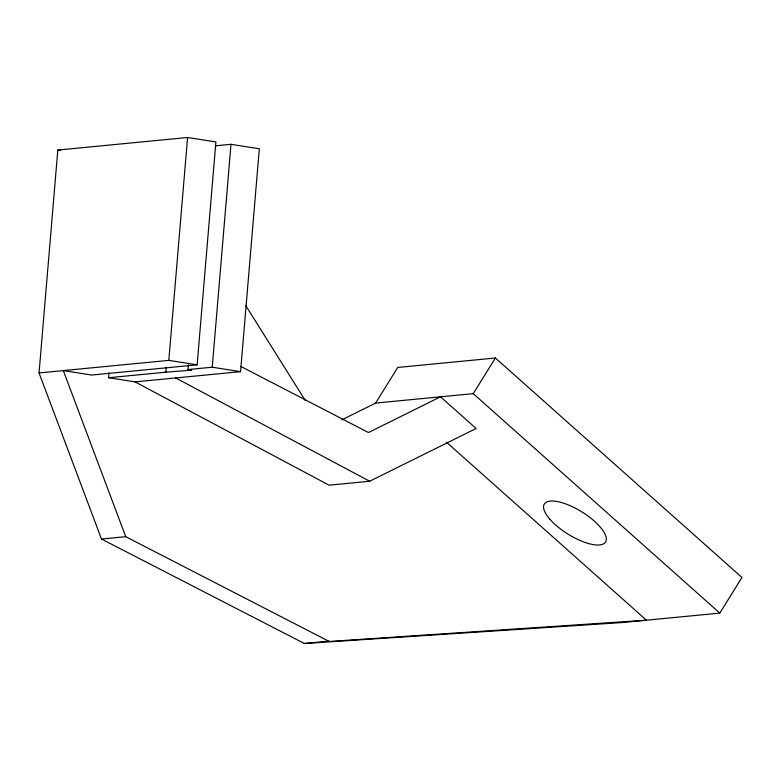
<?xml version="1.0" encoding="UTF-8"?>
<svg xmlns="http://www.w3.org/2000/svg" width="781" height="781" viewBox="0 0 781 781"><rect width="100%" height="100%" fill="white"/><g stroke="black" fill="none" stroke-linecap="round" stroke-linejoin="round"><path stroke-width="1.17" d="M341.785 419.866L375.622 403.084L397.754 367.451L495.379 358.001L741.95 577.471L719.818 613.105L622.193 622.545L304.356 643.505L101.481 539.027L39.05 372.937L57.823 150.05L187.586 137.495L215.898 141.947L197.134 364.834L91.621 375.046L63.3 370.584L125.731 536.674L329.201 641.465L646.453 620.202L446.381 442.124M215.244 145.852L231 144.319L259.321 148.78L240.548 371.668L135.045 381.88L108.618 377.721L109.018 372.869M108.618 377.721L165.865 372.176L166.265 367.334M39.05 372.937L168.813 360.383L187.586 137.495M165.865 372.176L191.755 370.155L187.977 369.559L188.387 364.717M187.977 369.559L212.237 367.216L231 144.319M375.622 403.084L473.247 393.644L495.379 358.001M135.045 381.88L329.065 485.177L369.696 481.242L476.098 428.486L440.504 396.807L368.456 432.537L240.929 366.494M101.481 539.027L125.731 536.674M304.356 643.505L328.616 641.162M57.823 150.05L60.215 150.421M168.813 360.383L197.134 364.834M212.237 367.216L240.548 371.668M175.666 377.945L369.696 481.242M473.247 393.644L719.818 613.105M245.673 305.459L305.186 400.36M549.795 519.16A36.024 13.101 31.8 0 0 603.752 543.732A36.024 13.101 31.8 0 0 571.204 506.176A36.024 13.101 31.8 0 0 549.795 519.16"/></g></svg>
